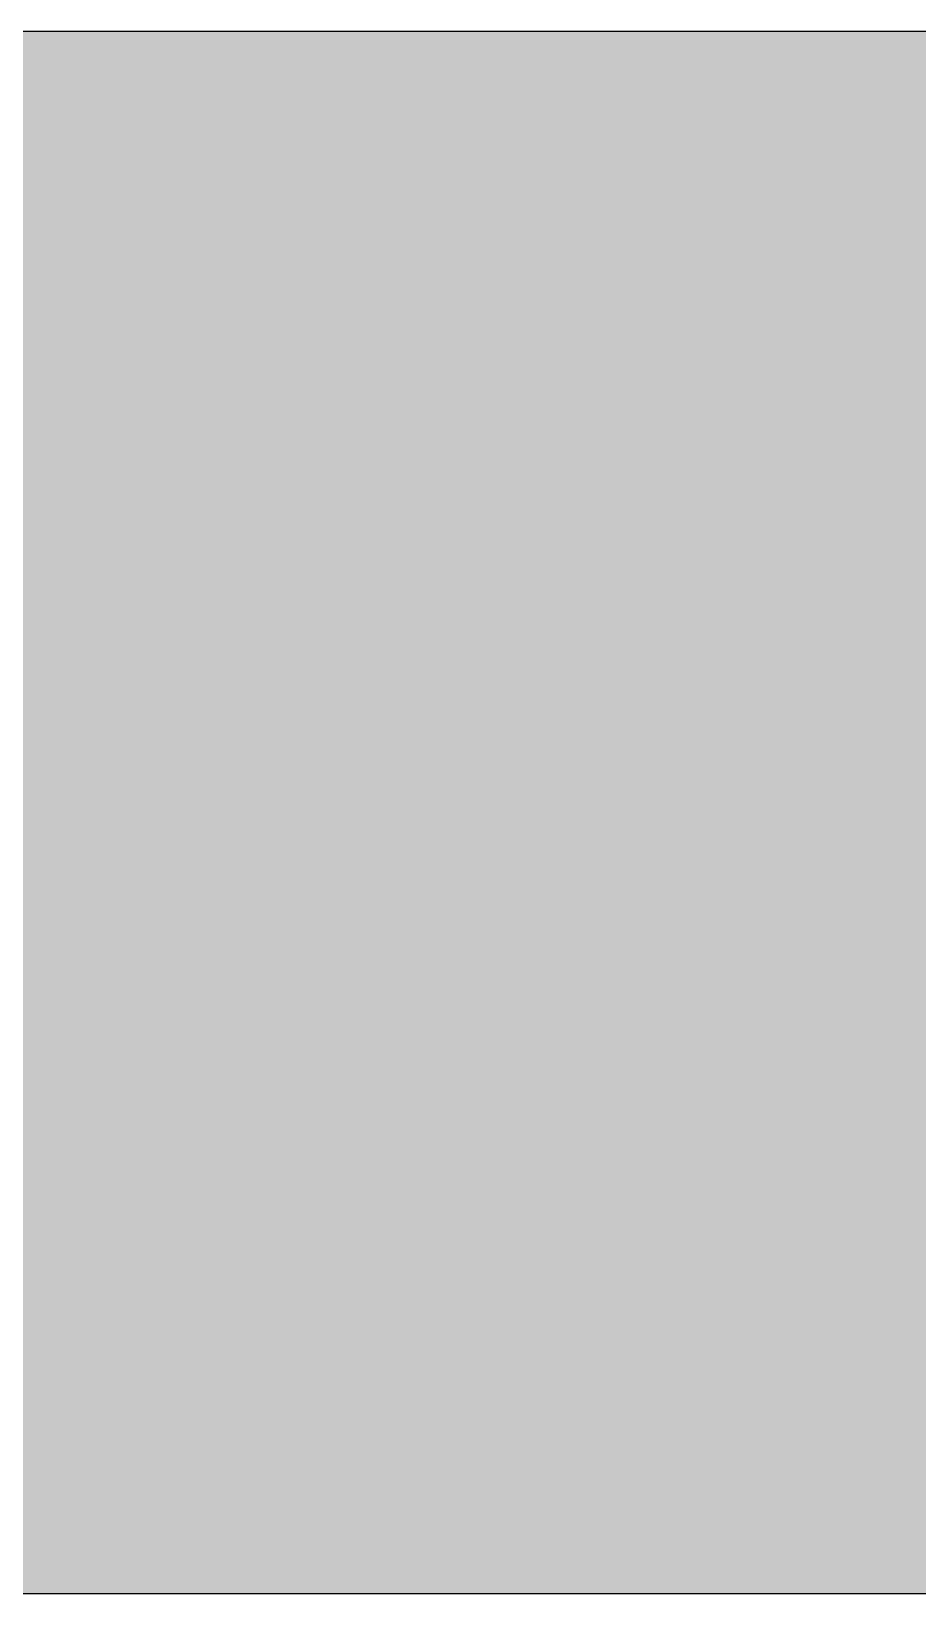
# Model space of a CAD drawing. Header units: millimetres. Extents: x 0 to 212, y 0 to 116.
# Drawn here: x 66.1 to 132.1, y 0.1 to 116.5 of the extents above; entities that cross this region are included whole.
import ezdxf

# ---------------------------------------------------------------- set-up
doc = ezdxf.new("R2010")
doc.units = ezdxf.units.MM

msp = doc.modelspace()

# ---------------------------------------------------------------- hatches: boundary and pattern name
msp.add_hatch(color=254).paths.add_polyline_path([(14.1633, 0.0536), (13.9878, 0.0533), (13.8125, 0.0559), (13.6373, 0.061), (13.462, 0.0686), (13.2893, 0.0787), (13.114, 0.0914), (12.9413, 0.1041), (12.7686, 0.1219), (12.5959, 0.1397), (12.4231, 0.16), (12.2504, 0.1829), (12.0777, 0.2057), (11.9075, 0.2337), (11.7373, 0.2616), (11.5672, 0.2921), (11.397, 0.3251), (11.2268, 0.3607), (11.0592, 0.3988), (10.8915, 0.4369), (10.7239, 0.4775), (10.5562, 0.5207), (10.3886, 0.5664), (10.2235, 0.6121), (10.0584, 0.6629), (9.8933, 0.7137), (9.7307, 0.7671), (9.5682, 0.8204), (9.4056, 0.8788), (9.2431, 0.9373), (9.083, 0.9982), (8.923, 1.0617), (8.763, 1.1252), (8.6055, 1.1938), (8.4455, 1.2624), (8.2906, 1.331), (8.1331, 1.4046), (7.9781, 1.4783), (7.8232, 1.5545), (7.6708, 1.6332), (7.5184, 1.7145), (7.366, 1.7958), (7.2161, 1.8796), (7.0663, 1.966), (6.919, 2.0523), (6.7716, 2.1438), (6.6243, 2.2352), (6.4795, 2.3266), (6.3348, 2.4232), (6.19, 2.5197), (6.0477, 2.6187), (5.908, 2.7178), (5.7683, 2.8194), (5.6286, 2.9235), (5.4915, 3.0302), (5.3543, 3.1369), (5.2197, 3.2461), (5.0851, 3.3579), (4.953, 3.4722), (4.8209, 3.5865), (4.6914, 3.7033), (4.5644, 3.8202), (4.4348, 3.9395), (4.3104, 4.0615), (4.1859, 4.1859), (4.0615, 4.3104), (3.9395, 4.4348), (3.8202, 4.5618), (3.7033, 4.6914), (3.5865, 4.8209), (3.4722, 4.953), (3.3579, 5.0851), (3.2487, 5.2197), (3.1369, 5.3543), (3.0302, 5.4915), (2.9235, 5.6286), (2.8194, 5.7683), (2.7178, 5.908), (2.6187, 6.0477), (2.5197, 6.19), (2.4232, 6.3348), (2.3266, 6.477), (2.2352, 6.6243), (2.1438, 6.7691), (2.0523, 6.919), (1.966, 7.0663), (1.8796, 7.2161), (1.7958, 7.366), (1.7145, 7.5184), (1.6332, 7.6708), (1.5545, 7.8232), (1.4783, 7.9781), (1.4046, 8.1331), (1.331, 8.2906), (1.2598, 8.4455), (1.1913, 8.603), (1.1252, 8.763), (1.0592, 8.923), (0.9982, 9.083), (0.9373, 9.2431), (0.8763, 9.4056), (0.8204, 9.5682), (0.7645, 9.7307), (0.7112, 9.8933), (0.6604, 10.0584), (0.6121, 10.2235), (0.5639, 10.3911), (0.5207, 10.5562), (0.4775, 10.7239), (0.4343, 10.8915), (0.3962, 11.0592), (0.3607, 11.2268), (0.3251, 11.397), (0.2921, 11.5672), (0.2616, 11.7373), (0.2311, 11.9075), (0.2057, 12.0802), (0.1803, 12.2504), (0.1575, 12.4231), (0.1372, 12.5959), (0.1194, 12.7686), (0.1041, 12.9413), (0.0889, 13.1166), (0.0787, 13.2893), (0.0686, 13.4645), (0.061, 13.6373), (0.0559, 13.8125), (0.0508, 13.9878), (0.0508, 14.163), (0.0522, 102.3592), (0.0508, 102.5322), (0.0559, 102.7074), (0.061, 102.8827), (0.0686, 103.058), (0.0787, 103.2307), (0.0889, 103.4059), (0.1041, 103.5787), (0.1194, 103.7514), (0.1372, 103.9241), (0.1575, 104.0968), (0.1803, 104.2695), (0.2057, 104.4423), (0.2311, 104.6124), (0.2616, 104.7826), (0.2921, 104.9528), (0.3251, 105.123), (0.3607, 105.2932), (0.3962, 105.4608), (0.4343, 105.6284), (0.4775, 105.7961), (0.5207, 105.9637), (0.5639, 106.1314), (0.6121, 106.2965), (0.6604, 106.4616), (0.7112, 106.6267), (0.7645, 106.7892), (0.8204, 106.9518), (0.8763, 107.1143), (0.9373, 107.2769), (0.9982, 107.4369), (1.0592, 107.5969), (1.1252, 107.757), (1.1913, 107.9144), (1.2598, 108.0745), (1.331, 108.2294), (1.4046, 108.3869), (1.4783, 108.5418), (1.5545, 108.6968), (1.6332, 108.8492), (1.7145, 109.0016), (1.7958, 109.154), (1.8796, 109.3038), (1.966, 109.4537), (2.0523, 109.601), (2.1438, 109.7483), (2.2352, 109.8956), (2.3266, 110.0404), (2.4232, 110.1852), (2.5197, 110.33), (2.6187, 110.4722), (2.7178, 110.6119), (2.8194, 110.7516), (2.9235, 110.8913), (3.0302, 111.0285), (3.1369, 111.1656), (3.2487, 111.3003), (3.3579, 111.4349), (3.4722, 111.567), (3.5865, 111.699), (3.7033, 111.8286), (3.8202, 111.9556), (3.9395, 112.0851), (4.0615, 112.2096), (4.1859, 112.334), (4.3104, 112.4585), (4.4348, 112.5804), (4.5644, 112.6998), (4.6914, 112.8166), (4.8209, 112.9335), (4.953, 113.0478), (5.0851, 113.1621), (5.2197, 113.2713), (5.3543, 113.3831), (5.4915, 113.4897), (5.6286, 113.5964), (5.7683, 113.7006), (5.908, 113.8022), (6.0477, 113.9012), (6.19, 114.0003), (6.3348, 114.0968), (6.4795, 114.1933), (6.6243, 114.2848), (6.7716, 114.3762), (6.919, 114.4676), (7.0663, 114.554), (7.2161, 114.6404), (7.366, 114.7242), (7.5184, 114.8055), (7.6708, 114.8867), (7.8232, 114.9655), (7.9781, 115.0417), (8.1331, 115.1153), (8.2906, 115.189), (8.4455, 115.2601), (8.6055, 115.3287), (8.763, 115.3947), (8.923, 115.4608), (9.083, 115.5217), (9.2431, 115.5827), (9.4056, 115.6437), (9.5682, 115.6995), (9.7307, 115.7554), (9.8933, 115.8088), (10.0584, 115.8596), (10.2235, 115.9078), (10.3886, 115.9561), (10.5562, 115.9993), (10.7239, 116.0424), (10.8915, 116.0856), (11.0592, 116.1237), (11.2268, 116.1593), (11.397, 116.1948), (11.5672, 116.2279), (11.7373, 116.2583), (11.9075, 116.2888), (12.0777, 116.3142), (12.2504, 116.3396), (12.4231, 116.3625), (12.5959, 116.3828), (12.7686, 116.4006), (12.9413, 116.4158), (13.114, 116.4311), (13.2893, 116.4412), (13.462, 116.4514), (13.6373, 116.459), (13.8125, 116.4641), (13.9878, 116.4692), (14.163, 116.4692), (197.6078, 116.4703), (197.7822, 116.4692), (197.9574, 116.4641), (198.1327, 116.459), (198.3054, 116.4514), (198.4807, 116.4412), (198.6534, 116.4311), (198.8287, 116.4158), (199.0014, 116.4006), (199.1741, 116.3828), (199.3468, 116.3625), (199.5195, 116.3396), (199.6897, 116.3142), (199.8624, 116.2888), (200.0326, 116.2583), (200.2028, 116.2279), (200.373, 116.1948), (200.5432, 116.1593), (200.7108, 116.1237), (200.8784, 116.0856), (201.0461, 116.0424), (201.2137, 115.9993), (201.3788, 115.9561), (201.5465, 115.9078), (201.7116, 115.8596), (201.8767, 115.8088), (202.0392, 115.7554), (202.2018, 115.6995), (202.3643, 115.6437), (202.5269, 115.5827), (202.6869, 115.5217), (202.8469, 115.4608), (203.007, 115.3947), (203.167, 115.3287), (203.3245, 115.2601), (203.4794, 115.189), (203.6369, 115.1153), (203.7918, 115.0417), (203.9468, 114.9655), (204.0992, 114.8867), (204.2516, 114.8055), (204.404, 114.7242), (204.5538, 114.6404), (204.7037, 114.554), (204.8535, 114.4676), (205.0009, 114.3762), (205.1456, 114.2848), (205.293, 114.1933), (205.4352, 114.0968), (205.58, 114.0003), (205.7222, 113.9012), (205.8619, 113.8022), (206.0016, 113.7006), (206.1413, 113.5964), (206.2785, 113.4897), (206.4156, 113.3831), (206.5503, 113.2713), (206.6849, 113.1621), (206.817, 113.0478), (206.949, 112.9335), (207.0786, 112.8166), (207.2081, 112.6998), (207.3351, 112.5804), (207.4596, 112.4585), (207.584, 112.334), (207.7085, 112.2096), (207.8304, 112.0851), (207.9498, 111.9556), (208.0666, 111.8286), (208.1835, 111.699), (208.2978, 111.567), (208.4121, 111.4349), (208.5238, 111.3003), (208.6331, 111.1656), (208.7397, 111.0285), (208.8464, 110.8913), (208.9506, 110.7516), (209.0522, 110.6119), (209.1512, 110.4722), (209.2503, 110.33), (209.3468, 110.1852), (209.4433, 110.0404), (209.5348, 109.8956), (209.6262, 109.7483), (209.7176, 109.601), (209.804, 109.4537), (209.8904, 109.3038), (209.9742, 109.154), (210.0555, 109.0016), (210.1367, 108.8492), (210.2155, 108.6968), (210.2917, 108.5418), (210.3653, 108.3869), (210.439, 108.2294), (210.5076, 108.0745), (210.5762, 107.9144), (210.6447, 107.757), (210.7082, 107.5969), (210.7717, 107.4369), (210.8327, 107.2769), (210.8911, 107.1143), (210.9495, 106.9518), (211.0029, 106.7892), (211.0562, 106.6267), (211.107, 106.4616), (211.1578, 106.2965), (211.2035, 106.1314), (211.2493, 105.9637), (211.2924, 105.7961), (211.3331, 105.6284), (211.3712, 105.4608), (211.4093, 105.2932), (211.4448, 105.123), (211.4779, 104.9528), (211.5083, 104.7826), (211.5363, 104.6124), (211.5642, 104.4423), (211.5871, 104.2695), (211.6099, 104.0968), (211.6303, 103.9241), (211.648, 103.7514), (211.6658, 103.5787), (211.6785, 103.4059), (211.6912, 103.2307), (211.7014, 103.058), (211.709, 102.8827), (211.7141, 102.7074), (211.7166, 102.5322), (211.7166, 102.3569), (211.7189, 14.1647), (211.7166, 13.9878), (211.7141, 13.8125), (211.709, 13.6373), (211.7014, 13.4645), (211.6912, 13.2893), (211.6785, 13.1166), (211.6658, 12.9413), (211.648, 12.7686), (211.6303, 12.5959), (211.6099, 12.4231), (211.5871, 12.2504), (211.5642, 12.0802), (211.5363, 11.9075), (211.5083, 11.7373), (211.4779, 11.5672), (211.4448, 11.397), (211.4093, 11.2268), (211.3712, 11.0592), (211.3331, 10.8915), (211.2924, 10.7239), (211.2493, 10.5562), (211.2035, 10.3911), (211.1578, 10.2235), (211.107, 10.0584), (211.0562, 9.8933), (211.0029, 9.7307), (210.9495, 9.5682), (210.8911, 9.4056), (210.8327, 9.2431), (210.7717, 9.083), (210.7082, 8.923), (210.6447, 8.763), (210.5762, 8.603), (210.5076, 8.4455), (210.439, 8.2906), (210.3653, 8.1331), (210.2917, 7.9781), (210.2155, 7.8232), (210.1367, 7.6708), (210.0555, 7.5184), (209.9742, 7.366), (209.8904, 7.2161), (209.804, 7.0663), (209.7176, 6.919), (209.6262, 6.7691), (209.5348, 6.6243), (209.4433, 6.477), (209.3468, 6.3348), (209.2503, 6.19), (209.1512, 6.0477), (209.0522, 5.908), (208.9506, 5.7683), (208.8464, 5.6286), (208.7397, 5.4915), (208.6331, 5.3543), (208.5238, 5.2197), (208.4121, 5.0851), (208.2978, 4.953), (208.1835, 4.8209), (208.0666, 4.6914), (207.9498, 4.5618), (207.8304, 4.4348), (207.7085, 4.3104), (207.584, 4.1859), (207.4596, 4.0615), (207.3351, 3.9395), (207.2081, 3.8202), (207.0786, 3.7033), (206.949, 3.5865), (206.817, 3.4722), (206.6849, 3.3579), (206.5503, 3.2461), (206.4156, 3.1369), (206.2785, 3.0302), (206.1413, 2.9235), (206.0016, 2.8194), (205.8619, 2.7178), (205.7222, 2.6187), (205.58, 2.5197), (205.4352, 2.4232), (205.293, 2.3266), (205.1456, 2.2352), (205.0009, 2.1438), (204.8535, 2.0523), (204.7037, 1.966), (204.5538, 1.8796), (204.404, 1.7958), (204.2516, 1.7145), (204.0992, 1.6332), (203.9468, 1.5545), (203.7918, 1.4783), (203.6369, 1.4046), (203.4794, 1.331), (203.3245, 1.2624), (203.167, 1.1938), (203.007, 1.1252), (202.8469, 1.0617), (202.6869, 0.9982), (202.5269, 0.9373), (202.3643, 0.8788), (202.2018, 0.8204), (202.0392, 0.7671), (201.8767, 0.7137), (201.7116, 0.6629), (201.5465, 0.6121), (201.3788, 0.5664), (201.2137, 0.5207), (201.0461, 0.4775), (200.8784, 0.4369), (200.7108, 0.3988), (200.5432, 0.3607), (200.373, 0.3251), (200.2028, 0.2921), (200.0326, 0.2616), (199.8624, 0.2337), (199.6897, 0.2057), (199.5195, 0.1829), (199.3468, 0.16), (199.1741, 0.1397), (199.0014, 0.1219), (198.8287, 0.1041), (198.6534, 0.0914), (198.4807, 0.0787), (198.3054, 0.0686), (198.1327, 0.061), (197.9574, 0.0559), (197.7822, 0.0533), (197.6069, 0.0533)])
h = msp.add_hatch(color=59)
h.paths.add_polyline_path([(14.1633, 3.5814), (13.8887, 3.5839), (13.6169, 3.5941), (13.3477, 3.6119), (13.081, 3.6347), (12.8143, 3.6652), (12.5501, 3.7008), (12.2885, 3.7465), (12.0294, 3.7948), (11.7729, 3.8506), (11.5164, 3.9141), (11.2649, 3.9827), (11.016, 4.0564), (10.7671, 4.1351), (10.5232, 4.2215), (10.2819, 4.3129), (10.0432, 4.412), (9.8069, 4.5161), (9.5733, 4.6228), (9.3447, 4.7371), (9.1186, 4.8565), (8.8951, 4.9809), (8.6741, 5.113), (8.4582, 5.2476), (8.2448, 5.3873), (8.0366, 5.5321), (7.8308, 5.682), (7.6276, 5.8369), (7.4295, 5.9969), (7.2365, 6.1595), (7.046, 6.3297), (6.8605, 6.5024), (6.6777, 6.6802), (6.5024, 6.8605), (6.3271, 7.046), (6.1595, 7.2365), (5.9969, 7.432), (5.8369, 7.6302), (5.682, 7.8308), (5.5321, 8.0366), (5.3873, 8.2448), (5.2451, 8.4582), (5.1105, 8.6741), (4.9809, 8.8951), (4.8565, 9.1186), (4.7371, 9.3447), (4.6228, 9.5758), (4.5136, 9.8069), (4.4094, 10.0432), (4.3129, 10.2819), (4.2215, 10.5232), (4.1351, 10.7696), (4.0538, 11.016), (3.9802, 11.2649), (3.9116, 11.5189), (3.8506, 11.7729), (3.7948, 12.0294), (3.744, 12.2911), (3.7008, 12.5527), (3.6627, 12.8143), (3.6322, 13.081), (3.6093, 13.3502), (3.5916, 13.6195), (3.5814, 13.8913), (3.5789, 14.163), (3.58, 102.3592), (3.5814, 102.6312), (3.5916, 102.903), (3.6093, 103.1723), (3.6322, 103.439), (3.6627, 103.7057), (3.7008, 103.9698), (3.744, 104.2314), (3.7948, 104.4905), (3.8506, 104.7471), (3.9116, 105.0036), (3.9802, 105.2551), (4.0538, 105.504), (4.1351, 105.7529), (4.2215, 105.9967), (4.3129, 106.238), (4.4094, 106.4768), (4.5136, 106.713), (4.6228, 106.9467), (4.7371, 107.1753), (4.8565, 107.4014), (4.9809, 107.6249), (5.1105, 107.8459), (5.2451, 108.0618), (5.3873, 108.2751), (5.5321, 108.4834), (5.682, 108.6891), (5.8369, 108.8923), (5.9969, 109.0905), (6.1595, 109.2835), (6.3271, 109.474), (6.5024, 109.6594), (6.6777, 109.8423), (6.8605, 110.0176), (7.046, 110.1928), (7.2365, 110.3605), (7.4295, 110.523), (7.6276, 110.683), (7.8308, 110.838), (8.0366, 110.9878), (8.2448, 111.1326), (8.4582, 111.2749), (8.6741, 111.4095), (8.8951, 111.539), (9.1186, 111.6635), (9.3447, 111.7829), (9.5733, 111.8972), (9.8069, 112.0064), (10.0432, 112.1105), (10.2819, 112.207), (10.5232, 112.2985), (10.7671, 112.3848), (11.016, 112.4661), (11.2649, 112.5398), (11.5164, 112.6084), (11.7729, 112.6693), (12.0294, 112.7252), (12.2885, 112.776), (12.5501, 112.8192), (12.8143, 112.8573), (13.081, 112.8878), (13.3477, 112.9106), (13.6169, 112.9284), (13.8887, 112.9386), (14.163, 112.9411), (197.6078, 112.9425), (197.8787, 112.9386), (198.1505, 112.9284), (198.4197, 112.9106), (198.689, 112.8878), (198.9557, 112.8573), (199.2173, 112.8192), (199.4789, 112.776), (199.7405, 112.7252), (199.9971, 112.6693), (200.2511, 112.6084), (200.5051, 112.5398), (200.754, 112.4661), (201.0004, 112.3848), (201.2467, 112.2985), (201.488, 112.207), (201.7268, 112.1105), (201.963, 112.0064), (202.1942, 111.8972), (202.4253, 111.7829), (202.6514, 111.6635), (202.8749, 111.539), (203.0959, 111.4095), (203.3118, 111.2749), (203.5251, 111.1326), (203.7334, 110.9878), (203.9391, 110.838), (204.1398, 110.683), (204.3379, 110.523), (204.5335, 110.3605), (204.724, 110.1928), (204.9094, 110.0176), (205.0898, 109.8423), (205.2676, 109.6594), (205.4403, 109.474), (205.6105, 109.2835), (205.773, 109.0905), (205.933, 108.8923), (206.088, 108.6891), (206.2378, 108.4834), (206.3826, 108.2751), (206.5223, 108.0618), (206.6569, 107.8459), (206.789, 107.6249), (206.9135, 107.4014), (207.0329, 107.1753), (207.1472, 106.9467), (207.2538, 106.713), (207.358, 106.4768), (207.457, 106.238), (207.5485, 105.9967), (207.6348, 105.7529), (207.7136, 105.504), (207.7872, 105.2551), (207.8558, 105.0036), (207.9193, 104.7471), (207.9752, 104.4905), (208.0235, 104.2314), (208.0692, 103.9698), (208.1047, 103.7057), (208.1352, 103.439), (208.1581, 103.1723), (208.1759, 102.903), (208.186, 102.6312), (208.1911, 102.3569), (208.1911, 14.1647), (208.186, 13.8913), (208.1759, 13.6195), (208.1581, 13.3502), (208.1352, 13.081), (208.1047, 12.8143), (208.0692, 12.5527), (208.0235, 12.2911), (207.9752, 12.0294), (207.9193, 11.7729), (207.8558, 11.5189), (207.7872, 11.2649), (207.7136, 11.016), (207.6348, 10.7696), (207.5485, 10.5232), (207.457, 10.2819), (207.358, 10.0432), (207.2538, 9.8069), (207.1472, 9.5758), (207.0329, 9.3447), (206.9135, 9.1186), (206.789, 8.8951), (206.6569, 8.6741), (206.5223, 8.4582), (206.3826, 8.2448), (206.2378, 8.0366), (206.088, 7.8308), (205.933, 7.6302), (205.773, 7.432), (205.6105, 7.2365), (205.4403, 7.046), (205.2676, 6.8605), (205.0898, 6.6802), (204.9094, 6.5024), (204.724, 6.3297), (204.5335, 6.1595), (204.3379, 5.9969), (204.1398, 5.8369), (203.9391, 5.682), (203.7334, 5.5321), (203.5251, 5.3873), (203.3118, 5.2476), (203.0959, 5.113), (202.8749, 4.9809), (202.6514, 4.8565), (202.4253, 4.7371), (202.1942, 4.6228), (201.963, 4.5161), (201.7268, 4.412), (201.488, 4.3129), (201.2467, 4.2215), (201.0004, 4.1351), (200.754, 4.0564), (200.5051, 3.9827), (200.2511, 3.9141), (199.9971, 3.8506), (199.7405, 3.7948), (199.4789, 3.7465), (199.2173, 3.7008), (198.9557, 3.6652), (198.689, 3.6347), (198.4197, 3.6119), (198.1505, 3.5941), (197.8787, 3.5839), (197.6069, 3.5789)])
h.paths.add_polyline_path([(14.1633, 8.8731), (14.0259, 8.8748), (13.8887, 8.8798), (13.7541, 8.8875), (13.622, 8.9002), (13.4874, 8.9154), (13.3553, 8.9332), (13.2258, 8.9535), (13.0962, 8.9789), (12.9667, 9.0068), (12.8397, 9.0373), (12.7127, 9.0729), (12.5882, 9.1084), (12.4663, 9.1491), (12.3419, 9.1923), (12.2225, 9.238), (12.1031, 9.2888), (11.9837, 9.3396), (11.8694, 9.3929), (11.7526, 9.4513), (11.6408, 9.5098), (11.5291, 9.5733), (11.4198, 9.6368), (11.3106, 9.7053), (11.2039, 9.7765), (11.0998, 9.8476), (10.9957, 9.9238), (10.8966, 10), (10.7975, 10.0787), (10.6985, 10.1625), (10.6045, 10.2464), (10.5105, 10.3327), (10.4216, 10.4216), (10.3327, 10.5131), (10.2464, 10.6045), (10.16, 10.701), (10.0787, 10.7975), (10, 10.8966), (9.9212, 10.9982), (9.8476, 11.0998), (9.7739, 11.2039), (9.7053, 11.3106), (9.6368, 11.4198), (9.5707, 11.5291), (9.5098, 11.6408), (9.4488, 11.7551), (9.3929, 11.8694), (9.337, 11.9863), (9.2862, 12.1031), (9.238, 12.2225), (9.1923, 12.3444), (9.1491, 12.4663), (9.1084, 12.5908), (9.0703, 12.7152), (9.0373, 12.8397), (9.0068, 12.9692), (8.9789, 13.0962), (8.9535, 13.2258), (8.9306, 13.3579), (8.9129, 13.4899), (8.8976, 13.622), (8.8849, 13.7566), (8.8773, 13.8913), (8.8722, 14.0259), (8.8697, 14.163), (8.8717, 102.3592), (8.8722, 102.4941), (8.8773, 102.6312), (8.8849, 102.7659), (8.8976, 102.8979), (8.9129, 103.0326), (8.9306, 103.1646), (8.9535, 103.2942), (8.9789, 103.4237), (9.0068, 103.5533), (9.0373, 103.6803), (9.0703, 103.8073), (9.1084, 103.9317), (9.1491, 104.0536), (9.1923, 104.1781), (9.238, 104.2975), (9.2862, 104.4169), (9.337, 104.5362), (9.3929, 104.6505), (9.4488, 104.7674), (9.5098, 104.8791), (9.5707, 104.9909), (9.6368, 105.1001), (9.7053, 105.2093), (9.7739, 105.316), (9.8476, 105.4202), (9.9212, 105.5243), (10, 105.6234), (10.0787, 105.7224), (10.16, 105.8215), (10.2464, 105.9155), (10.3327, 106.0094), (10.4216, 106.0983), (10.5105, 106.1872), (10.6045, 106.2736), (10.6985, 106.36), (10.7975, 106.4412), (10.8966, 106.52), (10.9957, 106.5987), (11.0998, 106.6724), (11.2039, 106.746), (11.3106, 106.8146), (11.4198, 106.8832), (11.5291, 106.9492), (11.6408, 107.0102), (11.7526, 107.0712), (11.8694, 107.127), (11.9837, 107.1829), (12.1031, 107.2337), (12.2225, 107.282), (12.3419, 107.3277), (12.4663, 107.3709), (12.5882, 107.4115), (12.7127, 107.4496), (12.8397, 107.4826), (12.9667, 107.5131), (13.0962, 107.5411), (13.2258, 107.5665), (13.3553, 107.5893), (13.4874, 107.6071), (13.622, 107.6223), (13.7541, 107.635), (13.8887, 107.6427), (14.0259, 107.6477), (14.163, 107.6503), (197.6078, 107.6508), (197.7441, 107.6477), (197.8787, 107.6427), (198.0133, 107.635), (198.1479, 107.6223), (198.28, 107.6071), (198.4121, 107.5893), (198.5442, 107.5665), (198.6737, 107.5411), (198.8007, 107.5131), (198.9303, 107.4826), (199.0547, 107.4496), (199.1792, 107.4115), (199.3036, 107.3709), (199.4256, 107.3277), (199.5475, 107.282), (199.6669, 107.2337), (199.7837, 107.1829), (199.9005, 107.127), (200.0148, 107.0712), (200.1291, 107.0102), (200.2409, 106.9492), (200.3501, 106.8832), (200.4593, 106.8146), (200.566, 106.746), (200.6702, 106.6724), (200.7718, 106.5987), (200.8734, 106.52), (200.9724, 106.4412), (201.0689, 106.36), (201.1655, 106.2736), (201.2569, 106.1872), (201.3483, 106.0983), (201.4372, 106.0094), (201.5236, 105.9155), (201.6074, 105.8215), (201.6912, 105.7224), (201.77, 105.6234), (201.8462, 105.5243), (201.9224, 105.4202), (201.9935, 105.316), (202.0646, 105.2093), (202.1332, 105.1001), (202.1967, 104.9909), (202.2602, 104.8791), (202.3186, 104.7674), (202.377, 104.6505), (202.4304, 104.5362), (202.4812, 104.4169), (202.532, 104.2975), (202.5777, 104.1781), (202.6209, 104.0536), (202.6615, 103.9317), (202.6971, 103.8073), (202.7326, 103.6803), (202.7631, 103.5533), (202.7911, 103.4237), (202.8165, 103.2942), (202.8368, 103.1646), (202.8546, 103.0326), (202.8698, 102.8979), (202.8825, 102.7659), (202.8901, 102.6312), (202.8952, 102.4941), (202.8977, 102.3569), (202.8994, 14.1647), (202.8952, 14.0259), (202.8901, 13.8913), (202.8825, 13.7566), (202.8698, 13.622), (202.8546, 13.4899), (202.8368, 13.3579), (202.8165, 13.2258), (202.7911, 13.0962), (202.7631, 12.9692), (202.7326, 12.8397), (202.6971, 12.7152), (202.6615, 12.5908), (202.6209, 12.4663), (202.5777, 12.3444), (202.532, 12.2225), (202.4812, 12.1031), (202.4304, 11.9863), (202.377, 11.8694), (202.3186, 11.7551), (202.2602, 11.6408), (202.1967, 11.5291), (202.1332, 11.4198), (202.0646, 11.3106), (201.9935, 11.2039), (201.9224, 11.0998), (201.8462, 10.9982), (201.77, 10.8966), (201.6912, 10.7975), (201.6074, 10.701), (201.5236, 10.6045), (201.4372, 10.5131), (201.3483, 10.4216), (201.2569, 10.3327), (201.1655, 10.2464), (201.0689, 10.1625), (200.9724, 10.0787), (200.8734, 10), (200.7718, 9.9238), (200.6702, 9.8476), (200.566, 9.7765), (200.4593, 9.7053), (200.3501, 9.6368), (200.2409, 9.5733), (200.1291, 9.5098), (200.0148, 9.4513), (199.9005, 9.3929), (199.7837, 9.3396), (199.6669, 9.2888), (199.5475, 9.238), (199.4256, 9.1923), (199.3036, 9.1491), (199.1792, 9.1084), (199.0547, 9.0729), (198.9303, 9.0373), (198.8007, 9.0068), (198.6737, 8.9789), (198.5442, 8.9535), (198.4121, 8.9332), (198.28, 8.9154), (198.1479, 8.9002), (198.0133, 8.8875), (197.8787, 8.8798), (197.7441, 8.8748), (197.6069, 8.8722)], flags=16)
h = msp.add_hatch(color=59)
h.paths.add_polyline_path([(107.6494, 48.5316), (90.992, 17.8523), (90.932, 17.7444), (90.871, 17.6403), (90.8101, 17.5362), (90.7466, 17.4346), (90.6805, 17.3355), (90.6145, 17.2339), (90.5459, 17.1374), (90.4773, 17.0409), (90.4062, 16.9443), (90.3326, 16.8504), (90.2589, 16.7589), (90.1827, 16.6675), (90.104, 16.576), (90.0278, 16.4897), (89.9465, 16.4008), (89.8652, 16.317), (89.7839, 16.2331), (89.7001, 16.1493), (89.6137, 16.068), (89.5274, 15.9893), (89.4385, 15.9106), (89.3496, 15.8344), (89.2607, 15.7582), (89.1692, 15.6845), (89.0778, 15.6134), (88.9838, 15.5423), (88.8873, 15.4737), (88.7933, 15.4076), (88.6943, 15.3416), (88.5977, 15.2781), (88.4987, 15.2146), (88.3971, 15.1562), (88.298, 15.0952), (88.1964, 15.0393), (88.0923, 14.9835), (87.9881, 14.9301), (87.884, 14.8768), (87.7773, 14.826), (87.6706, 14.7777), (87.564, 14.732), (87.4547, 14.6863), (87.3481, 14.6431), (87.2363, 14.5999), (87.1271, 14.5618), (87.0153, 14.5237), (86.9036, 14.4856), (86.7918, 14.4526), (86.6775, 14.4196), (86.5632, 14.3891), (86.4489, 14.3612), (86.3346, 14.3332), (86.2178, 14.3078), (86.1009, 14.285), (85.9841, 14.2646), (85.8672, 14.2469), (85.7504, 14.2291), (85.631, 14.2138), (85.5116, 14.2011), (85.3923, 14.1884), (85.2729, 14.1808), (85.1535, 14.1732), (85.0316, 14.1681), (84.9122, 14.1656), (84.7903, 14.163), (84.7344, 14.163), (84.6811, 14.1656), (84.6252, 14.1656), (84.5693, 14.1681), (84.516, 14.1681), (84.4601, 14.1707), (84.4067, 14.1732), (84.3509, 14.1783), (84.295, 14.1808), (84.2416, 14.1859), (84.1858, 14.1884), (84.1324, 14.1935), (84.0765, 14.1986), (84.0232, 14.2062), (83.9673, 14.2113), (83.914, 14.2189), (83.8606, 14.224), (83.8048, 14.2316), (83.7514, 14.2392), (83.6981, 14.2494), (83.6422, 14.257), (83.5889, 14.2672), (83.5355, 14.2748), (83.4822, 14.285), (83.4288, 14.2951), (83.373, 14.3078), (83.3196, 14.318), (83.2663, 14.3307), (83.2129, 14.3408), (83.1596, 14.3535), (83.1063, 14.3662), (83.0555, 14.3815), (83.0021, 14.3942), (82.9488, 14.4069), (82.8954, 14.4221), (82.8421, 14.4374), (82.7913, 14.4526), (82.738, 14.4678), (82.6846, 14.4856), (82.6338, 14.5009), (82.5805, 14.5186), (82.5297, 14.5364), (82.4789, 14.5517), (82.4255, 14.572), (82.3747, 14.5898), (82.3239, 14.6075), (82.2731, 14.6279), (82.2198, 14.6482), (82.169, 14.6685), (82.1182, 14.6888), (82.0674, 14.7091), (82.0191, 14.7295), (81.9683, 14.7523), (81.9175, 14.7752), (81.8667, 14.798), (81.8185, 14.8209), (81.7677, 14.8438), (81.7194, 14.8666), (81.6686, 14.892), (81.6204, 14.9149), (81.5696, 14.9403), (81.5213, 14.9657), (81.473, 14.9911), (81.4248, 15.0165), (100.167, 49.536), (100.1776, 49.5579), (100.1928, 49.5833), (100.2055, 49.6087), (100.2157, 49.6316), (100.2284, 49.657), (100.2411, 49.6824), (100.2538, 49.7053), (100.264, 49.7307), (100.2767, 49.7561), (100.2868, 49.7815), (100.2995, 49.8069), (100.3097, 49.8323), (100.3198, 49.8577), (100.33, 49.8831), (100.3402, 49.9085), (100.3503, 49.9339), (100.3605, 49.9593), (100.3706, 49.9847), (100.3808, 50.0101), (100.3884, 50.0355), (100.3986, 50.0609), (100.4062, 50.0888), (100.4164, 50.1142), (100.424, 50.1396), (100.4316, 50.165), (100.4418, 50.1929), (100.4494, 50.2183), (100.457, 50.2437), (100.4646, 50.2717), (100.4697, 50.2971), (100.4773, 50.3225), (100.4849, 50.3504), (100.49, 50.3758), (100.4976, 50.4038), (100.5027, 50.4292), (100.5103, 50.4571), (100.5154, 50.4825), (100.5205, 50.5104), (100.5256, 50.5358), (100.5307, 50.5638), (100.5357, 50.5917), (100.5408, 50.6171), (100.5459, 50.6451), (100.551, 50.6705), (100.5535, 50.6984), (100.5586, 50.7263), (100.5611, 50.7517), (100.5662, 50.7797), (100.5688, 50.8076), (100.5713, 50.8356), (100.5738, 50.861), (100.5764, 50.8889), (100.5789, 50.9168), (100.5815, 50.9448), (100.584, 50.9702), (100.5865, 50.9981), (100.5865, 51.0261), (100.5891, 51.054), (100.5891, 51.0819), (100.5916, 51.1099), (100.5916, 51.1353), (100.5916, 51.1632), (100.5916, 51.1912), (100.5916, 51.2191), (100.5939, 52.0883), (114.705, 52.0883), (114.705, 51.2202), (114.7039, 51.1912), (114.7039, 51.1632), (114.7039, 51.1353), (114.7064, 51.1099), (114.7064, 51.0819), (114.7064, 51.054), (114.7089, 51.0261), (114.7115, 50.9981), (114.7115, 50.9702), (114.714, 50.9448), (114.7166, 50.9168), (114.7191, 50.8889), (114.7216, 50.861), (114.7242, 50.8356), (114.7267, 50.8076), (114.7318, 50.7797), (114.7343, 50.7517), (114.7394, 50.7263), (114.742, 50.6984), (114.747, 50.6705), (114.7521, 50.6451), (114.7547, 50.6171), (114.7597, 50.5917), (114.7648, 50.5638), (114.7699, 50.5358), (114.775, 50.5104), (114.7826, 50.4825), (114.7877, 50.4571), (114.7928, 50.4292), (114.8004, 50.4038), (114.8055, 50.3758), (114.8131, 50.3504), (114.8207, 50.3225), (114.8258, 50.2971), (114.8334, 50.2717), (114.841, 50.2437), (114.8486, 50.2183), (114.8563, 50.1929), (114.8639, 50.165), (114.874, 50.1396), (114.8817, 50.1142), (114.8893, 50.0888), (114.8994, 50.0609), (114.9096, 50.0355), (114.9172, 50.0101), (114.9274, 49.9847), (114.9375, 49.9593), (114.9477, 49.9339), (114.9579, 49.9085), (114.968, 49.8831), (114.9782, 49.8577), (114.9883, 49.8323), (114.9985, 49.8069), (115.0112, 49.7815), (115.0214, 49.7561), (115.0341, 49.7307), (115.0442, 49.7053), (115.0569, 49.6824), (115.0696, 49.657), (115.0823, 49.6316), (115.0925, 49.6087), (115.1052, 49.5833), (115.1204, 49.5579), (115.1331, 49.5351), (129.1442, 23.731), (129.1692, 23.6804), (129.1946, 23.6322), (129.22, 23.5839), (129.2454, 23.5356), (129.2682, 23.4848), (129.2936, 23.4366), (129.3165, 23.3858), (129.3419, 23.3375), (129.3647, 23.2867), (129.3851, 23.2359), (129.4079, 23.1851), (129.4308, 23.1369), (129.4511, 23.0861), (129.4714, 23.0353), (129.4917, 22.9845), (129.5121, 22.9337), (129.5324, 22.8829), (129.5527, 22.8295), (129.5705, 22.7787), (129.5908, 22.7279), (129.6086, 22.6771), (129.6264, 22.6238), (129.6416, 22.573), (129.6594, 22.5196), (129.6772, 22.4688), (129.6924, 22.4155), (129.7076, 22.3622), (129.7229, 22.3114), (129.7381, 22.258), (129.7534, 22.2047), (129.7661, 22.1513), (129.7813, 22.1005), (129.794, 22.0472), (129.8067, 21.9939), (129.8194, 21.9405), (129.8321, 21.8872), (129.8423, 21.8338), (129.855, 21.7805), (129.8651, 21.7272), (129.8753, 21.6713), (129.8854, 21.6179), (129.8956, 21.5646), (129.9032, 21.5113), (129.9134, 21.4579), (129.921, 21.402), (129.9286, 21.3487), (129.9362, 21.2928), (129.9439, 21.2395), (129.9489, 21.1861), (129.9566, 21.1303), (129.9616, 21.0769), (129.9667, 21.021), (129.9718, 20.9677), (129.9769, 20.9118), (129.9794, 20.8585), (129.9845, 20.8026), (129.987, 20.7493), (129.9896, 20.6934), (129.9921, 20.6375), (129.9947, 20.5842), (129.9947, 20.5283), (129.9972, 20.4724), (129.9972, 20.4191), (129.9972, 20.3632), (129.9972, 20.2413), (129.9921, 20.1219), (129.987, 20), (129.982, 19.8806), (129.9718, 19.7612), (129.9616, 19.6418), (129.9464, 19.5224), (129.9312, 19.4056), (129.9159, 19.2862), (129.8956, 19.1694), (129.8753, 19.0525), (129.8524, 18.9357), (129.827, 18.8214), (129.7991, 18.7046), (129.7711, 18.5903), (129.7407, 18.476), (129.7076, 18.3642), (129.6746, 18.2499), (129.6365, 18.1381), (129.601, 18.0264), (129.5603, 17.9172), (129.5171, 17.8079), (129.474, 17.6987), (129.4308, 17.5895), (129.3825, 17.4828), (129.3343, 17.3761), (129.2835, 17.2695), (129.2301, 17.1653), (129.1768, 17.0612), (129.1209, 16.9596), (129.065, 16.858), (129.0066, 16.7564), (128.9456, 16.6548), (128.8821, 16.5557), (128.8186, 16.4592), (128.7526, 16.3627), (128.6866, 16.2662), (128.618, 16.1722), (128.5469, 16.0782), (128.4757, 15.9842), (128.4021, 15.8928), (128.3259, 15.8039), (128.2497, 15.715), (128.1709, 15.6261), (128.0922, 15.5397), (128.0109, 15.4559), (127.9296, 15.3721), (127.8433, 15.2883), (127.7595, 15.207), (127.6731, 15.1282), (127.5842, 15.0495), (127.4928, 14.9708), (127.4039, 14.8971), (127.3099, 14.8209), (127.2159, 14.7498), (127.1194, 14.6787), (127.0229, 14.6075), (126.9263, 14.539), (126.8273, 14.4729), (126.7257, 14.4069), (126.6241, 14.3434), (126.5199, 14.2824), (126.4158, 14.2215), (126.3091, 14.163)])
h.paths.add_polyline_path([(114.705, 74.3158), (114.705, 53.8522), (100.5939, 53.8522), (100.5939, 70.7757), (91.4301, 56.6632), (91.374, 56.581), (91.3206, 56.4998), (91.2647, 56.421), (91.2063, 56.3423), (91.1479, 56.2635), (91.0869, 56.1873), (91.026, 56.1111), (90.965, 56.0375), (90.9015, 55.9638), (90.838, 55.8927), (90.7745, 55.8216), (90.7085, 55.7505), (90.6399, 55.6819), (90.5713, 55.6158), (90.5027, 55.5473), (90.4342, 55.4838), (90.363, 55.4177), (90.2919, 55.3542), (90.2183, 55.2933), (90.1446, 55.2323), (90.0709, 55.1739), (89.9947, 55.1155), (89.9185, 55.057), (89.8423, 55.0012), (89.7636, 54.9478), (89.6849, 54.8945), (89.6061, 54.8411), (89.5248, 54.7903), (89.4436, 54.7395), (89.3623, 54.6913), (89.281, 54.6456), (89.1972, 54.5998), (89.1134, 54.5541), (89.0295, 54.5109), (88.9432, 54.4678), (88.8568, 54.4271), (88.7705, 54.389), (88.6841, 54.3509), (88.5952, 54.3128), (88.5088, 54.2773), (88.4199, 54.2442), (88.3285, 54.2112), (88.2396, 54.1807), (88.1482, 54.1503), (88.0567, 54.1198), (87.9653, 54.0944), (87.8738, 54.069), (87.7824, 54.0436), (87.6884, 54.0207), (87.5944, 53.9979), (87.5005, 53.9775), (87.4065, 53.9598), (87.3125, 53.942), (87.2185, 53.9267), (87.122, 53.9115), (87.0255, 53.8988), (86.9315, 53.8886), (86.835, 53.8785), (86.7385, 53.8709), (86.6394, 53.8632), (86.5429, 53.8582), (86.4464, 53.8531), (86.3473, 53.8505), (86.2508, 53.8505), (86.1949, 53.8505), (86.139, 53.8531), (86.0831, 53.8531), (86.0273, 53.8556), (85.9714, 53.8582), (85.9155, 53.8607), (85.8596, 53.8632), (85.8037, 53.8683), (85.7479, 53.8709), (85.692, 53.8759), (85.6386, 53.881), (85.5828, 53.8861), (85.5269, 53.8937), (85.471, 53.9013), (85.4177, 53.9064), (85.3618, 53.914), (85.3084, 53.9242), (85.2526, 53.9318), (85.1967, 53.942), (85.1433, 53.9521), (85.0875, 53.9623), (85.0341, 53.9725), (84.9808, 53.9826), (84.9249, 53.9953), (84.8716, 54.0055), (84.8182, 54.0182), (84.7649, 54.0334), (84.7115, 54.0461), (84.6557, 54.0588), (84.6023, 54.0741), (84.549, 54.0893), (84.4982, 54.1045), (84.4448, 54.1198), (84.3915, 54.1376), (84.3382, 54.1553), (84.2848, 54.1706), (84.234, 54.1884), (84.1807, 54.2087), (84.1299, 54.2265), (84.0765, 54.2468), (84.0257, 54.2646), (83.9749, 54.2849), (83.9216, 54.3052), (83.8708, 54.3281), (83.82, 54.3484), (83.7692, 54.3712), (83.7184, 54.3941), (83.6676, 54.417), (83.6168, 54.4398), (83.5685, 54.4627), (83.5177, 54.4881), (83.4669, 54.5135), (83.4187, 54.5389), (83.3679, 54.5643), (83.3196, 54.5897), (83.2714, 54.6176), (83.2231, 54.643), (83.1748, 54.671), (83.1266, 54.6989), (83.0783, 54.7268), (83.0301, 54.7573), (82.9818, 54.7853), (82.9361, 54.8157), (82.8878, 54.8462), (100.2538, 81.5851), (100.33, 81.7016), (100.4087, 81.8159), (100.4875, 81.9302), (100.5713, 82.042), (100.6551, 82.1538), (100.7389, 82.263), (100.8253, 82.3697), (100.9142, 82.4763), (101.0056, 82.5805), (101.0971, 82.6846), (101.1885, 82.7837), (101.2825, 82.8853), (101.379, 82.9843), (101.4755, 83.0809), (101.5746, 83.1748), (101.6737, 83.2688), (101.7753, 83.3603), (101.8769, 83.4492), (101.981, 83.5381), (102.0877, 83.6244), (102.1944, 83.7108), (102.301, 83.7946), (102.4103, 83.8759), (102.5195, 83.9546), (102.6312, 84.0334), (102.743, 84.1096), (102.8573, 84.1858), (102.9716, 84.2569), (103.0859, 84.328), (103.2027, 84.3991), (103.3221, 84.4652), (103.4415, 84.5312), (103.5609, 84.5947), (103.6803, 84.6582), (103.8022, 84.7192), (103.9241, 84.775), (104.0486, 84.8335), (104.173, 84.8868), (104.2975, 84.9401), (104.4245, 84.9909), (104.5515, 85.0392), (104.6785, 85.0849), (104.808, 85.1306), (104.9376, 85.1738), (105.0671, 85.2145), (105.1992, 85.2526), (105.3287, 85.2907), (105.4608, 85.3262), (105.5954, 85.3592), (105.7275, 85.3897), (105.8621, 85.4177), (105.9967, 85.4456), (106.1314, 85.4685), (106.266, 85.4913), (106.4031, 85.5116), (106.5403, 85.532), (106.6775, 85.5472), (106.8146, 85.5624), (106.9518, 85.5726), (107.0915, 85.5828), (107.2286, 85.5904), (107.3683, 85.5955), (107.508, 85.6005), (107.6477, 85.6005), (107.7443, 85.6005), (107.8433, 85.598), (107.9398, 85.5955), (108.0364, 85.5929), (108.1329, 85.5878), (108.2294, 85.5828), (108.3259, 85.5751), (108.4224, 85.5675), (108.519, 85.5574), (108.6129, 85.5472), (108.7095, 85.537), (108.806, 85.5243), (108.9, 85.5116), (108.9965, 85.4964), (109.0905, 85.4812), (109.187, 85.4659), (109.281, 85.4481), (109.3749, 85.4304), (109.4689, 85.41), (109.5629, 85.3897), (109.6569, 85.3694), (109.7483, 85.3465), (109.8423, 85.3237), (109.9337, 85.2983), (110.0277, 85.2729), (110.1192, 85.2475), (110.2106, 85.2195), (110.302, 85.1916), (110.3935, 85.1637), (110.4849, 85.1332), (110.5764, 85.1002), (110.6653, 85.0697), (110.7542, 85.0367), (110.8456, 85.0011), (110.9345, 84.9655), (111.0234, 84.93), (111.1098, 84.8919), (111.1987, 84.8538), (111.285, 84.8157), (111.3739, 84.775), (111.4603, 84.7344), (111.5466, 84.6938), (111.6305, 84.6506), (111.7168, 84.6074), (111.8006, 84.5617), (111.887, 84.516), (111.9708, 84.4702), (112.0546, 84.422), (112.1359, 84.3737), (112.2197, 84.3229), (112.301, 84.2747), (112.3823, 84.2213), (112.4636, 84.1705), (112.5449, 84.1172), (112.6236, 84.0638), (112.7023, 84.008), (112.7811, 83.9521), (112.8598, 83.8962), (112.9386, 83.8378), (113.0148, 83.7794), (113.091, 83.7209), (113.1672, 83.66), (113.2434, 83.599), (113.317, 83.5355), (125.1631, 73.6007), (125.2169, 73.5508), (125.2728, 73.5025), (125.3261, 73.4543), (125.3795, 73.406), (125.4328, 73.3552), (125.4862, 73.3044), (125.537, 73.2536), (125.5878, 73.2003), (125.636, 73.1469), (125.6843, 73.0936), (125.7325, 73.0402), (125.7808, 72.9869), (125.8265, 72.931), (125.8722, 72.8751), (125.918, 72.8193), (125.9611, 72.7608), (126.0069, 72.705), (126.0475, 72.6465), (126.0907, 72.5881), (126.1313, 72.5272), (126.172, 72.4687), (126.2101, 72.4078), (126.2482, 72.3468), (126.2863, 72.2859), (126.3218, 72.2249), (126.3574, 72.1639), (126.3929, 72.1004), (126.4285, 72.0369), (126.4615, 71.9734), (126.4945, 71.9099), (126.525, 71.8464), (126.5555, 71.7804), (126.586, 71.7169), (126.6139, 71.6509), (126.6419, 71.5848), (126.6698, 71.5188), (126.6952, 71.4527), (126.7206, 71.3842), (126.746, 71.3181), (126.7689, 71.2495), (126.7917, 71.181), (126.8146, 71.1124), (126.8349, 71.0438), (126.8552, 70.9752), (126.873, 70.9066), (126.8908, 70.8381), (126.9086, 70.7669), (126.9238, 70.6958), (126.939, 70.6272), (126.9543, 70.5561), (126.967, 70.485), (126.9797, 70.4139), (126.9898, 70.3428), (127, 70.2716), (127.0102, 70.2005), (127.0178, 70.1269), (127.0254, 70.0557), (127.033, 69.9821), (127.0381, 69.911), (127.0432, 69.8373), (127.0457, 69.7636), (127.0483, 69.6925), (127.0508, 69.6189), (127.0508, 69.5452), (127.0522, 60.9078), (127.0483, 60.7466), (127.0432, 60.5892), (127.033, 60.4317), (127.0203, 60.2742), (127.0025, 60.1193), (126.9797, 59.9669), (126.9543, 59.8145), (126.9263, 59.6621), (126.8933, 59.5122), (126.8578, 59.3623), (126.8171, 59.215), (126.7739, 59.0702), (126.7257, 58.9255), (126.6774, 58.7832), (126.6241, 58.6435), (126.5657, 58.5038), (126.5047, 58.3667), (126.4412, 58.2295), (126.3752, 58.0949), (126.3066, 57.9628), (126.2329, 57.8333), (126.1567, 57.7037), (126.078, 57.5793), (125.9967, 57.4548), (125.9129, 57.3329), (125.824, 57.2135), (125.7351, 57.0941), (125.6411, 56.9798), (125.5471, 56.8655), (125.4481, 56.7563), (125.3465, 56.6471), (125.2423, 56.5404), (125.1382, 56.4363), (125.029, 56.3372), (124.9172, 56.2381), (124.8054, 56.1416), (124.6886, 56.0502), (124.5718, 55.9587), (124.4524, 55.8724), (124.3305, 55.786), (124.206, 55.7047), (124.079, 55.626), (123.952, 55.5498), (123.8199, 55.4787), (123.6878, 55.4076), (123.5532, 55.3415), (123.4186, 55.278), (123.2814, 55.2171), (123.1417, 55.1612), (122.9995, 55.1078), (122.8573, 55.057), (122.7125, 55.0113), (122.5677, 54.9681), (122.4204, 54.9275), (122.2731, 54.8919), (122.1207, 54.8589), (121.9708, 54.8284), (121.8184, 54.803), (121.6635, 54.7827), (121.5085, 54.7649), (121.3536, 54.7497), (121.1961, 54.7421), (121.0361, 54.7345), (120.8786, 54.7319), (120.8786, 69.136)], flags=16)
edge = h.paths.add_edge_path(flags=16)
edge.add_line((111.1772, 95.3036), (111.1733, 95.4837))
edge.add_line((111.1733, 95.4837), (111.1656, 95.6666))
edge.add_line((111.1656, 95.6666), (111.1555, 95.8444))
edge.add_line((111.1555, 95.8444), (111.1402, 96.0247))
edge.add_line((111.1402, 96.0247), (111.1199, 96.2))
edge.add_line((111.1199, 96.2), (111.0945, 96.3778))
edge.add_line((111.0945, 96.3778), (111.0666, 96.5505))
edge.add_line((111.0666, 96.5505), (111.0336, 96.7232))
edge.add_line((111.0336, 96.7232), (110.9955, 96.8959))
edge.add_line((110.9955, 96.8959), (110.9548, 97.0661))
edge.add_line((110.9548, 97.0661), (110.9091, 97.2337))
edge.add_line((110.9091, 97.2337), (110.8583, 97.3988))
edge.add_line((110.8583, 97.3988), (110.805, 97.5639))
edge.add_line((110.805, 97.5639), (110.7491, 97.729))
edge.add_line((110.7491, 97.729), (110.6856, 97.8891))
edge.add_line((110.6856, 97.8891), (110.6221, 98.0491))
edge.add_line((110.6221, 98.0491), (110.5535, 98.2066))
edge.add_line((110.5535, 98.2066), (110.4798, 98.3615))
edge.add_line((110.4798, 98.3615), (110.4036, 98.5139))
edge.add_line((110.4036, 98.5139), (110.3249, 98.6638))
edge.add_line((110.3249, 98.6638), (110.2411, 98.8136))
edge.add_line((110.2411, 98.8136), (110.1547, 98.9609))
edge.add_line((110.1547, 98.9609), (110.0633, 99.1057))
edge.add_line((110.0633, 99.1057), (109.9718, 99.248))
edge.add_line((109.9718, 99.248), (109.8753, 99.3851))
edge.add_line((109.8753, 99.3851), (109.7737, 99.5223))
edge.add_line((109.7737, 99.5223), (109.6721, 99.6569))
edge.add_line((109.6721, 99.6569), (109.5654, 99.789))
edge.add_line((109.5654, 99.789), (109.4562, 99.9185))
edge.add_line((109.4562, 99.9185), (109.3445, 100.0455))
edge.add_line((109.3445, 100.0455), (109.2276, 100.17))
edge.add_line((109.2276, 100.17), (109.1108, 100.2919))
edge.add_line((109.1108, 100.2919), (108.9889, 100.4087))
edge.add_line((108.9889, 100.4087), (108.8644, 100.5256))
edge.add_line((108.8644, 100.5256), (108.7374, 100.6373))
edge.add_line((108.7374, 100.6373), (108.6079, 100.7466))
edge.add_line((108.6079, 100.7466), (108.4758, 100.8532))
edge.add_line((108.4758, 100.8532), (108.3412, 100.9548))
edge.add_line((108.3412, 100.9548), (108.204, 101.0564))
edge.add_line((108.204, 101.0564), (108.0643, 101.153))
edge.add_line((108.0643, 101.153), (107.9246, 101.2469))
edge.add_line((107.9246, 101.2469), (107.7798, 101.3358))
edge.add_line((107.7798, 101.3358), (107.6325, 101.4222))
edge.add_line((107.6325, 101.4222), (107.4826, 101.506))
edge.add_line((107.4826, 101.506), (107.3328, 101.5848))
edge.add_line((107.3328, 101.5848), (107.1804, 101.661))
edge.add_line((107.1804, 101.661), (107.0254, 101.7346))
edge.add_line((107.0254, 101.7346), (106.868, 101.8032))
edge.add_line((106.868, 101.8032), (106.7079, 101.8692))
edge.add_line((106.7079, 101.8692), (106.5454, 101.9302))
edge.add_line((106.5454, 101.9302), (106.3828, 101.9861))
edge.add_line((106.3828, 101.9861), (106.2177, 102.0394))
edge.add_line((106.2177, 102.0394), (106.0526, 102.0902))
edge.add_line((106.0526, 102.0902), (105.885, 102.1359))
edge.add_line((105.885, 102.1359), (105.7148, 102.1766))
edge.add_line((105.7148, 102.1766), (105.5421, 102.2147))
edge.add_line((105.5421, 102.2147), (105.3694, 102.2477))
edge.add_line((105.3694, 102.2477), (105.1941, 102.2756))
edge.add_line((105.1941, 102.2756), (105.0188, 102.301))
edge.add_line((105.0188, 102.301), (104.841, 102.3214))
edge.add_line((104.841, 102.3214), (104.6632, 102.3366))
edge.add_line((104.6632, 102.3366), (104.4829, 102.3493))
edge.add_line((104.4829, 102.3493), (104.3026, 102.3544))
edge.add_line((104.3026, 102.3544), (104.1197, 102.3569))
edge.add_line((104.1197, 102.3569), (103.9393, 102.3544))
edge.add_line((103.9393, 102.3544), (103.7565, 102.3493))
edge.add_line((103.7565, 102.3493), (103.5787, 102.3366))
edge.add_line((103.5787, 102.3366), (103.3983, 102.3214))
edge.add_line((103.3983, 102.3214), (103.2231, 102.301))
edge.add_line((103.2231, 102.301), (103.0453, 102.2756))
edge.add_line((103.0453, 102.2756), (102.8725, 102.2477))
edge.add_line((102.8725, 102.2477), (102.6998, 102.2147))
edge.add_line((102.6998, 102.2147), (102.5271, 102.1766))
edge.add_line((102.5271, 102.1766), (102.3569, 102.1359))
edge.add_line((102.3569, 102.1359), (102.1893, 102.0902))
edge.add_line((102.1893, 102.0902), (102.0216, 102.0394))
edge.add_line((102.0216, 102.0394), (101.8591, 101.9861))
edge.add_line((101.8591, 101.9861), (101.694, 101.9302))
edge.add_line((101.694, 101.9302), (101.534, 101.8692))
edge.add_line((101.534, 101.8692), (101.3739, 101.8032))
edge.add_line((101.3739, 101.8032), (101.2165, 101.7346))
edge.add_line((101.2165, 101.7346), (101.0615, 101.661))
edge.add_line((101.0615, 101.661), (100.9091, 101.5848))
edge.add_line((100.9091, 101.5848), (100.7567, 101.506))
edge.add_line((100.7567, 101.506), (100.6094, 101.4222))
edge.add_line((100.6094, 101.4222), (100.4621, 101.3358))
edge.add_line((100.4621, 101.3358), (100.3173, 101.2469))
edge.add_line((100.3173, 101.2469), (100.1751, 101.153))
edge.add_line((100.1751, 101.153), (100.0354, 101.0564))
edge.add_line((100.0354, 101.0564), (99.8982, 100.9548))
edge.add_line((99.8982, 100.9548), (99.7636, 100.8532))
edge.add_line((99.7636, 100.8532), (99.634, 100.7466))
edge.add_line((99.634, 100.7466), (99.5045, 100.6373))
edge.add_line((99.5045, 100.6373), (99.3775, 100.5256))
edge.add_line((99.3775, 100.5256), (99.253, 100.4087))
edge.add_line((99.253, 100.4087), (99.1311, 100.2919))
edge.add_line((99.1311, 100.2919), (99.0143, 100.17))
edge.add_line((99.0143, 100.17), (98.8974, 100.0455))
edge.add_line((98.8974, 100.0455), (98.7857, 99.9185))
edge.add_line((98.7857, 99.9185), (98.6765, 99.789))
edge.add_line((98.6765, 99.789), (98.5698, 99.6569))
edge.add_line((98.5698, 99.6569), (98.4656, 99.5223))
edge.add_line((98.4656, 99.5223), (98.3666, 99.3851))
edge.add_line((98.3666, 99.3851), (98.2701, 99.248))
edge.add_line((98.2701, 99.248), (98.1761, 99.1057))
edge.add_line((98.1761, 99.1057), (98.0872, 98.9609))
edge.add_line((98.0872, 98.9609), (98.0008, 98.8136))
edge.add_line((98.0008, 98.8136), (97.917, 98.6638))
edge.add_line((97.917, 98.6638), (97.8357, 98.5139))
edge.add_line((97.8357, 98.5139), (97.7595, 98.3615))
edge.add_line((97.7595, 98.3615), (97.6884, 98.2066))
edge.add_line((97.6884, 98.2066), (97.6198, 98.0491))
edge.add_line((97.6198, 98.0491), (97.5538, 97.8891))
edge.add_line((97.5538, 97.8891), (97.4928, 97.729))
edge.add_line((97.4928, 97.729), (97.4344, 97.5639))
edge.add_line((97.4344, 97.5639), (97.3811, 97.3988))
edge.add_line((97.3811, 97.3988), (97.3328, 97.2337))
edge.add_line((97.3328, 97.2337), (97.2871, 97.0661))
edge.add_line((97.2871, 97.0661), (97.2464, 96.8959))
edge.add_line((97.2464, 96.8959), (97.2083, 96.7232))
edge.add_line((97.2083, 96.7232), (97.1753, 96.5505))
edge.add_line((97.1753, 96.5505), (97.1474, 96.3778))
edge.add_line((97.1474, 96.3778), (97.122, 96.2))
edge.add_line((97.122, 96.2), (97.1017, 96.0247))
edge.add_line((97.1017, 96.0247), (97.0864, 95.8444))
edge.add_line((97.0864, 95.8444), (97.0737, 95.6666))
edge.add_line((97.0737, 95.6666), (97.0661, 95.4837))
edge.add_line((97.0661, 95.4837), (97.0661, 95.3033))
edge.add_line((97.0661, 95.3033), (97.0661, 95.1205))
edge.add_line((97.0661, 95.1205), (97.0737, 94.9401))
edge.add_line((97.0737, 94.9401), (97.0864, 94.7598))
edge.add_line((97.0864, 94.7598), (97.1017, 94.582))
edge.add_line((97.1017, 94.582), (97.122, 94.4042))
edge.add_line((97.122, 94.4042), (97.1474, 94.2289))
edge.add_line((97.1474, 94.2289), (97.1753, 94.0537))
edge.add_line((97.1753, 94.0537), (97.2083, 93.8809))
edge.add_line((97.2083, 93.8809), (97.2464, 93.7082))
edge.add_line((97.2464, 93.7082), (97.2871, 93.538))
edge.add_line((97.2871, 93.538), (97.3328, 93.3704))
edge.add_line((97.3328, 93.3704), (97.3811, 93.2053))
edge.add_line((97.3811, 93.2053), (97.4344, 93.0402))
edge.add_line((97.4344, 93.0402), (97.4928, 92.8751))
edge.add_line((97.4928, 92.8751), (97.5538, 92.7151))
edge.add_line((97.5538, 92.7151), (97.6198, 92.5551))
edge.add_line((97.6198, 92.5551), (97.6884, 92.3976))
edge.add_line((97.6884, 92.3976), (97.7595, 92.2426))
edge.add_line((97.7595, 92.2426), (97.8357, 92.0902))
edge.add_line((97.8357, 92.0902), (97.917, 91.9378))
edge.add_line((97.917, 91.9378), (98.0008, 91.7905))
edge.add_line((98.0008, 91.7905), (98.0872, 91.6432))
edge.add_line((98.0872, 91.6432), (98.1761, 91.4984))
edge.add_line((98.1761, 91.4984), (98.2701, 91.3562))
edge.add_line((98.2701, 91.3562), (98.3666, 91.219))
edge.add_line((98.3666, 91.219), (98.4656, 91.0819))
edge.add_line((98.4656, 91.0819), (98.5698, 90.9472))
edge.add_line((98.5698, 90.9472), (98.6765, 90.8152))
edge.add_line((98.6765, 90.8152), (98.7857, 90.6856))
edge.add_line((98.7857, 90.6856), (98.8974, 90.5586))
edge.add_line((98.8974, 90.5586), (99.0143, 90.4342))
edge.add_line((99.0143, 90.4342), (99.1311, 90.3122))
edge.add_line((99.1311, 90.3122), (99.253, 90.1954))
edge.add_line((99.253, 90.1954), (99.3775, 90.0786))
edge.add_line((99.3775, 90.0786), (99.5045, 89.9668))
edge.add_line((99.5045, 89.9668), (99.634, 89.8576))
edge.add_line((99.634, 89.8576), (99.7636, 89.7509))
edge.add_line((99.7636, 89.7509), (99.8982, 89.6493))
edge.add_line((99.8982, 89.6493), (100.0354, 89.5477))
edge.add_line((100.0354, 89.5477), (100.1751, 89.4512))
edge.add_line((100.1751, 89.4512), (100.3173, 89.3572))
edge.add_line((100.3173, 89.3572), (100.4621, 89.2683))
edge.add_line((100.4621, 89.2683), (100.6094, 89.1819))
edge.add_line((100.6094, 89.1819), (100.7567, 89.0981))
edge.add_line((100.7567, 89.0981), (100.9091, 89.0194))
edge.add_line((100.9091, 89.0194), (101.0615, 88.9432))
edge.add_line((101.0615, 88.9432), (101.2165, 88.8695))
edge.add_line((101.2165, 88.8695), (101.3739, 88.8009))
edge.add_line((101.3739, 88.8009), (101.534, 88.7349))
edge.add_line((101.534, 88.7349), (101.694, 88.6739))
edge.add_line((101.694, 88.6739), (101.8591, 88.6181))
edge.add_line((101.8591, 88.6181), (102.0216, 88.5647))
edge.add_line((102.0216, 88.5647), (102.1893, 88.5139))
edge.add_line((102.1893, 88.5139), (102.3569, 88.4682))
edge.add_line((102.3569, 88.4682), (102.5271, 88.4276))
edge.add_line((102.5271, 88.4276), (102.6998, 88.3895))
edge.add_line((102.6998, 88.3895), (102.8725, 88.3564))
edge.add_line((102.8725, 88.3564), (103.0453, 88.3285))
edge.add_line((103.0453, 88.3285), (103.2231, 88.3031))
edge.add_line((103.2231, 88.3031), (103.3983, 88.2828))
edge.add_line((103.3983, 88.2828), (103.5787, 88.2675))
edge.add_line((103.5787, 88.2675), (103.7565, 88.2548))
edge.add_line((103.7565, 88.2548), (103.9393, 88.2498))
edge.add_line((103.9393, 88.2498), (104.1197, 88.2472))
edge.add_line((104.1197, 88.2472), (104.3026, 88.2498))
edge.add_line((104.3026, 88.2498), (104.4829, 88.2548))
edge.add_line((104.4829, 88.2548), (104.6632, 88.2675))
edge.add_line((104.6632, 88.2675), (104.841, 88.2828))
edge.add_line((104.841, 88.2828), (105.0188, 88.3031))
edge.add_line((105.0188, 88.3031), (105.1941, 88.3285))
edge.add_line((105.1941, 88.3285), (105.3694, 88.3564))
edge.add_line((105.3694, 88.3564), (105.5421, 88.3895))
edge.add_line((105.5421, 88.3895), (105.7148, 88.4276))
edge.add_line((105.7148, 88.4276), (105.885, 88.4682))
edge.add_line((105.885, 88.4682), (106.0526, 88.5139))
edge.add_line((106.0526, 88.5139), (106.2177, 88.5647))
edge.add_line((106.2177, 88.5647), (106.3828, 88.6181))
edge.add_line((106.3828, 88.6181), (106.5454, 88.6739))
edge.add_line((106.5454, 88.6739), (106.7079, 88.7349))
edge.add_line((106.7079, 88.7349), (106.868, 88.8009))
edge.add_line((106.868, 88.8009), (107.0254, 88.8695))
edge.add_line((107.0254, 88.8695), (107.1804, 88.9432))
edge.add_line((107.1804, 88.9432), (107.3328, 89.0194))
edge.add_line((107.3328, 89.0194), (107.4826, 89.0981))
edge.add_line((107.4826, 89.0981), (107.6325, 89.1819))
edge.add_line((107.6325, 89.1819), (107.7798, 89.2683))
edge.add_line((107.7798, 89.2683), (107.9246, 89.3572))
edge.add_line((107.9246, 89.3572), (108.0643, 89.4512))
edge.add_line((108.0643, 89.4512), (108.204, 89.5477))
edge.add_line((108.204, 89.5477), (108.3412, 89.6493))
edge.add_line((108.3412, 89.6493), (108.4758, 89.7509))
edge.add_line((108.4758, 89.7509), (108.6079, 89.8576))
edge.add_line((108.6079, 89.8576), (108.7374, 89.9668))
edge.add_line((108.7374, 89.9668), (108.8644, 90.0786))
edge.add_line((108.8644, 90.0786), (108.9889, 90.1954))
edge.add_line((108.9889, 90.1954), (109.1108, 90.3122))
edge.add_line((109.1108, 90.3122), (109.2276, 90.4342))
edge.add_line((109.2276, 90.4342), (109.3445, 90.5586))
edge.add_line((109.3445, 90.5586), (109.4562, 90.6856))
edge.add_line((109.4562, 90.6856), (109.5654, 90.8152))
edge.add_line((109.5654, 90.8152), (109.6721, 90.9472))
edge.add_line((109.6721, 90.9472), (109.7737, 91.0819))
edge.add_line((109.7737, 91.0819), (109.8753, 91.219))
edge.add_line((109.8753, 91.219), (109.9718, 91.3562))
edge.add_line((109.9718, 91.3562), (110.0633, 91.4984))
edge.add_line((110.0633, 91.4984), (110.1547, 91.6432))
edge.add_line((110.1547, 91.6432), (110.2411, 91.7905))
edge.add_line((110.2411, 91.7905), (110.3249, 91.9378))
edge.add_line((110.3249, 91.9378), (110.4036, 92.0902))
edge.add_line((110.4036, 92.0902), (110.4798, 92.2426))
edge.add_line((110.4798, 92.2426), (110.5535, 92.3976))
edge.add_line((110.5535, 92.3976), (110.6221, 92.5551))
edge.add_line((110.6221, 92.5551), (110.6856, 92.7151))
edge.add_line((110.6856, 92.7151), (110.7491, 92.8751))
edge.add_line((110.7491, 92.8751), (110.805, 93.0402))
edge.add_line((110.805, 93.0402), (110.8583, 93.2053))
edge.add_line((110.8583, 93.2053), (110.9091, 93.3704))
edge.add_line((110.9091, 93.3704), (110.9548, 93.538))
edge.add_line((110.9548, 93.538), (110.9955, 93.7082))
edge.add_line((110.9955, 93.7082), (111.0336, 93.8809))
edge.add_line((111.0336, 93.8809), (111.0666, 94.0537))
edge.add_line((111.0666, 94.0537), (111.0945, 94.2289))
edge.add_line((111.0945, 94.2289), (111.1199, 94.4042))
edge.add_line((111.1199, 94.4042), (111.1402, 94.582))
edge.add_line((111.1402, 94.582), (111.1555, 94.7598))
edge.add_line((111.1555, 94.7598), (111.1656, 94.9401))
edge.add_line((111.1656, 94.9401), (111.1733, 95.1205))
edge.add_line((111.1733, 95.1205), (111.1758, 95.3033))

# ---------------------------------------------------------------- linework, layer by layer
at = {"color": 254}
for points in [[(14.163, 116.4692), (197.6078, 116.4703)], [(197.6069, 0.0533), (14.1633, 0.0536)]]:
    msp.add_lwpolyline(points, dxfattribs=at)

doc.saveas('drawing.dxf')
